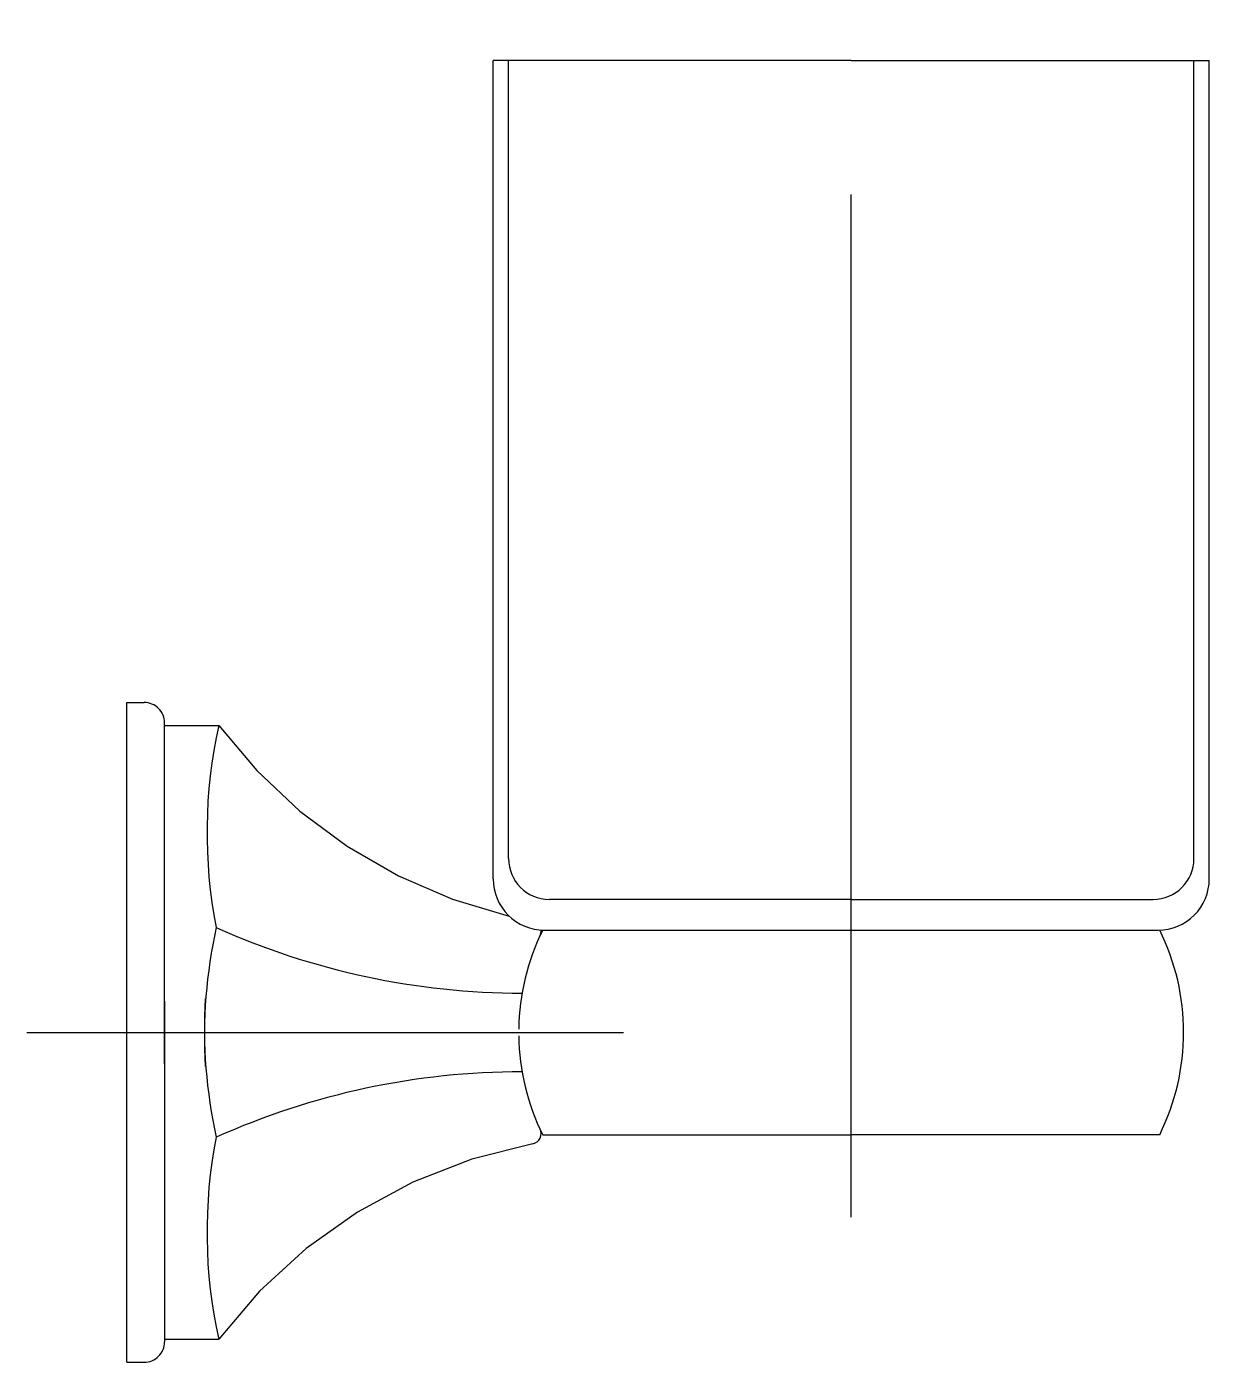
# Model space of a CAD drawing. Extents: x -0.004 to 0.112, y 118.27 to 118.401.
import ezdxf

# ---------------------------------------------------------------- set-up
doc = ezdxf.new("R2010")
doc.units = 0
doc.header["$LTSCALE"] = 0.2
doc.header["$MEASUREMENT"] = 0
doc.linetypes.add('AXES', pattern=[0.54, 0.3, -0.08, 0.08, -0.08])
doc.linetypes.add('CONTINU', pattern=[0])
doc.layers.get('0').update_dxf_attribs({"linetype": 'CONTINUOUS'})
doc.layers.add('DECA_EIXOS', color=5, linetype='AXES')

msp = doc.modelspace()

# ---------------------------------------------------------------- linework, layer by layer
at = {"linetype": 'CONTINU'}
for points in [[(0.07653, 118.39746), (0.04153, 118.39746)], [(0.04153, 118.31746), (0.04153, 118.39746)], [(0.07653, 118.39746), (0.11153, 118.39746)], [(0.11153, 118.31746), (0.11153, 118.39746)], [(0.00571, 118.27021), (0.00571, 118.33471)], [(0.00571, 118.33471), (0.00741, 118.33471)], [(0.00941, 118.2994), (0.00941, 118.33271)], [(0.00941, 118.33246), (0.01471, 118.33246)], [(0.01471, 118.33246), (0.01843, 118.32805), (0.02264, 118.3241), (0.02727, 118.32066), (0.03227, 118.31777), (0.03757, 118.31549), (0.04309, 118.31382)], [(0.00571, 118.2896), (0.00571, 118.31532)], [(0.04637, 118.31246), (0.10653, 118.31246)], [(0.00941, 118.30551), (0.00941, 118.27221)], [(0.04637, 118.29246), (0.07653, 118.29246)], [(0.10668, 118.29246), (0.07653, 118.29246)], [(0.0454, 118.29158), (0.03943, 118.29007), (0.03368, 118.28782), (0.02826, 118.28489), (0.02324, 118.28132), (0.0187, 118.27715), (0.01471, 118.27246)], [(0.00941, 118.27246), (0.01471, 118.27246)], [(0.00571, 118.27021), (0.00741, 118.27021)]]:
    msp.add_lwpolyline(points, dxfattribs=at)
for points in [[(0.00941, 118.33271, 0.414267), (0.00741, 118.33471)], [(0.01471, 118.33246, 0.104022), (0.01446, 118.31271)], [(0.04153, 118.31746, 0.414214), (0.04653, 118.31246)], [(0.10653, 118.31246, 0.414214), (0.11153, 118.31746)], [(0.01446, 118.31271, 0.069083), (0.01338, 118.29913)], [(0.01446, 118.31271, 0.105905), (0.04436, 118.3063)], [(0.04637, 118.31246, 0.111937), (0.04403, 118.30279)], [(0.04612, 118.31193, 0.139363), (0.0462, 118.31247)], [(0.10668, 118.29246, 0.234467), (0.10668, 118.31246)], [(0.01338, 118.30578, 0.069083), (0.01446, 118.29221)], [(0.04403, 118.30212, 0.111907), (0.04637, 118.29246)], [(0.04436, 118.29861, 0.105905), (0.01446, 118.29221)], [(0.01446, 118.29221, 0.104022), (0.01471, 118.27246)], [(0.0454, 118.29158, 0.496526), (0.04611, 118.29301)], [(0.00741, 118.27021, 0.414214), (0.00941, 118.27221)]]:
    msp.add_lwpolyline(points, format="xyb", dxfattribs=at)
at = {"layer": 'DECA_EIXOS'}
for points in [[(0.07653, 118.28438), (0.07653, 118.40078)], [(0.04303, 118.31946), (0.04303, 118.39746)], [(0.11003, 118.31946), (0.11003, 118.39746)], [(0.07653, 118.31546), (0.04703, 118.31546)], [(0.07653, 118.31546), (0.10603, 118.31546)], [(-0.00407, 118.30246), (0.05428, 118.30246)]]:
    msp.add_lwpolyline(points, dxfattribs=at)
for points in [[(0.04303, 118.31946, 0.414213), (0.04703, 118.31546)], [(0.10603, 118.31546, 0.414213), (0.11003, 118.31946)]]:
    msp.add_lwpolyline(points, format="xyb", dxfattribs=at)

doc.saveas('drawing.dxf')
